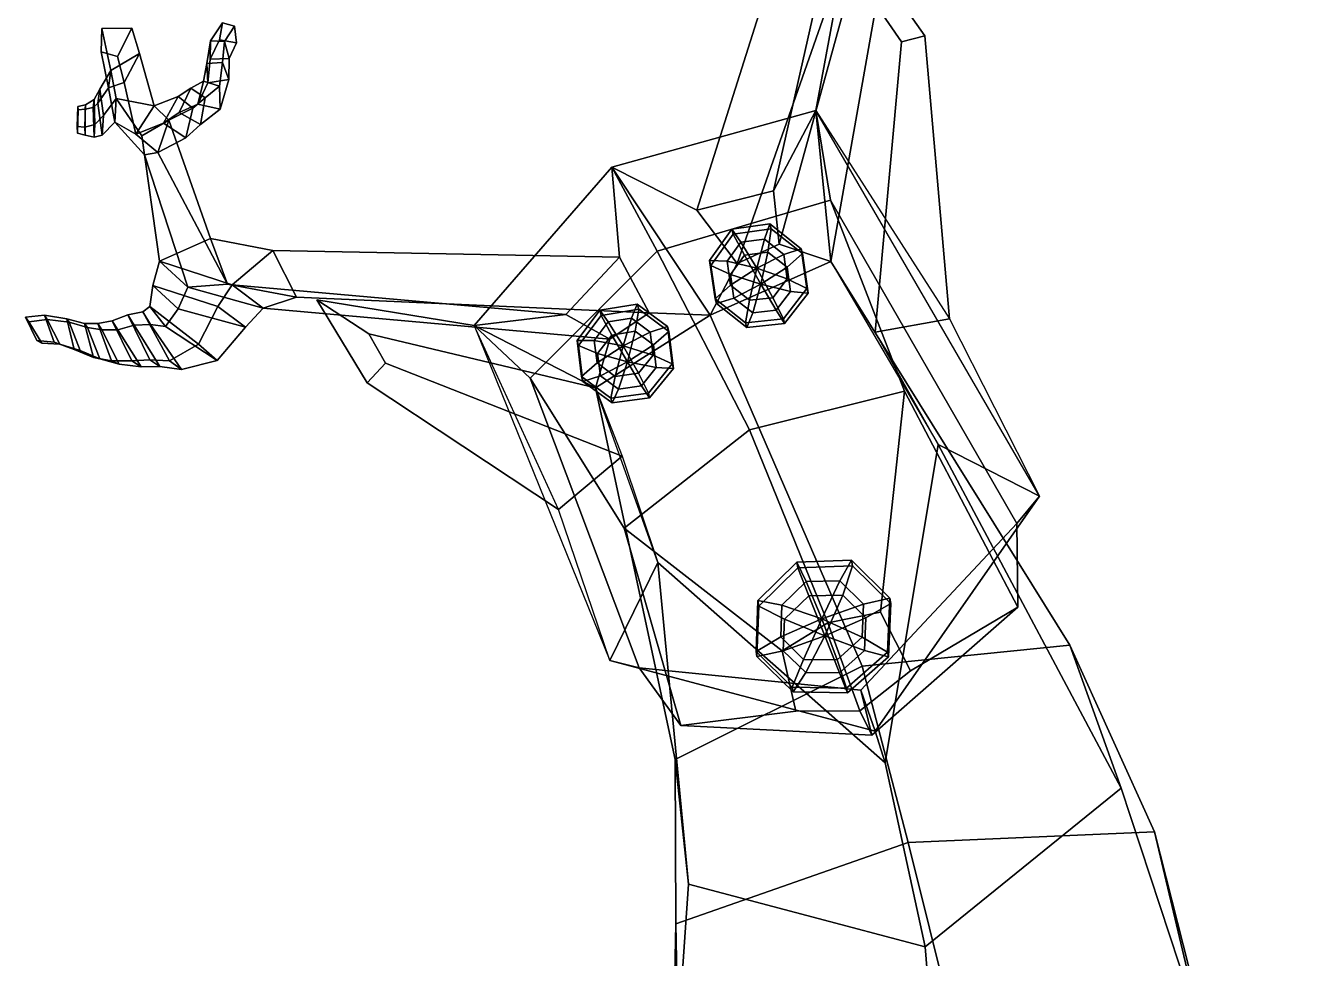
# Model space of a CAD drawing. Extents: x -145 to 84, y -151 to 364.
# Drawn here: x -145.5 to 55.9, y 143.8 to 290.4 of the extents above; entities that cross this region are included whole.
import ezdxf

# ---------------------------------------------------------------- set-up
doc = ezdxf.new("R2010")
doc.units = 0

msp = doc.modelspace()

# ---------------------------------------------------------------- linework, layer by layer
for points in [[(-39.966473, 261.395996, 216.26712), (-27.915178, 264.390961, 216.144867), (-14.912747, 322.040283, 208.136414), (-22.156126, 317.625153, 208.180832)], [(-27.915178, 264.390961, 216.144867), (-27.028913, 256.014587, 207.362335), (-10.936101, 314.39032, 202.078445), (-14.912747, 322.040283, 208.136414)], [(-39.966473, 261.395996, 216.26712), (-22.156126, 317.625153, 208.180832), (-13.828407, 309.544403, 200.1819), (-33.591049, 253.014435, 204.216492)], [(-27.028913, 256.014587, 207.362335), (-33.591049, 253.014435, 204.216492), (-13.828407, 309.544403, 200.1819), (-10.936101, 314.39032, 202.078445)], [(-11.784504, 293.580505, 206.96315), (-18.888695, 253.328079, 204.243912), (-21.243214, 277.062775, 227.635773), (-15.968771, 305.584991, 214.296143)], [(-4.126822, 288.759857, 210.91185), (-15.968771, 305.584991, 214.296143), (-21.243214, 277.062775, 227.635773), (-0.22027, 244.299545, 222.099945)], [(-15.968771, 305.584991, 214.296143), (-4.126822, 288.759857, 210.91185), (-7.767968, 287.828491, 205.850845), (-11.784504, 293.580505, 206.96315)], [(-7.767968, 287.828491, 205.850845), (-11.893986, 242.176712, 202.527786), (-18.888695, 253.328079, 204.243912), (-11.784504, 293.580505, 206.96315)], [(-133.50029, 289.949005, 179.942413), (-128.798782, 289.958862, 180.082626), (-131.018997, 285.515106, 177.887115), (-133.577393, 286.268311, 178.336777)], [(-132.090195, 283.348236, 182.708054), (-127.592163, 286.001526, 181.718918), (-128.798782, 289.958862, 180.082626), (-133.50029, 289.949005, 179.942413)], [(-127.592163, 286.001526, 181.718918), (-130.002182, 281.428894, 179.052704), (-131.018997, 285.515106, 177.887115), (-128.798782, 289.958862, 180.082626)], [(-116.480797, 285.113373, 176.82402), (-116.415298, 287.971222, 179.366837), (-114.517479, 290.801605, 177.989639), (-114.972244, 288.136871, 175.808899)], [(-116.415298, 287.971222, 179.366837), (-114.200264, 287.868958, 179.8479), (-112.620041, 290.308258, 178.557739), (-114.517479, 290.801605, 177.989639)], [(-112.314613, 287.668304, 176.098129), (-114.972244, 288.136871, 175.808899), (-114.517479, 290.801605, 177.989639), (-112.620041, 290.308258, 178.557739)], [(-114.200264, 287.868958, 179.8479), (-113.470078, 285.22937, 176.948471), (-112.314613, 287.668304, 176.098129), (-112.620041, 290.308258, 178.557739)], [(-132.090195, 283.348236, 182.708054), (-133.50029, 289.949005, 179.942413), (-133.577393, 286.268311, 178.336777), (-132.425888, 280.57782, 180.160324)], [(-116.845306, 281.369843, 177.781311), (-117.008118, 284.424103, 180.685074), (-116.415298, 287.971222, 179.366837), (-116.480797, 285.113373, 176.82402)], [(-117.008118, 284.424103, 180.685074), (-114.534241, 284.591522, 181.133987), (-114.200264, 287.868958, 179.8479), (-116.415298, 287.971222, 179.366837)], [(-113.470078, 285.22937, 176.948471), (-116.480797, 285.113373, 176.82402), (-114.972244, 288.136871, 175.808899), (-112.314613, 287.668304, 176.098129)], [(-4.126822, 288.759857, 210.91185), (-0.22027, 244.299545, 222.099945), (-11.893986, 242.176712, 202.527786), (-7.767968, 287.828491, 205.850845)], [(-132.425888, 280.57782, 180.160324), (-133.577393, 286.268311, 178.336777), (-131.018997, 285.515106, 177.887115), (-130.002182, 281.428894, 179.052704)], [(-125.252617, 277.787384, 185.199493), (-127.592163, 286.001526, 181.718918), (-132.090195, 283.348236, 182.708054), (-131.226898, 278.947388, 184.59436)], [(-125.252617, 277.787384, 185.199493), (-128.150909, 273.323883, 181.441971), (-130.002182, 281.428894, 179.052704), (-127.592163, 286.001526, 181.718918)], [(-114.534241, 284.591522, 181.133987), (-113.537224, 281.886719, 177.810379), (-113.470078, 285.22937, 176.948471), (-114.200264, 287.868958, 179.8479)], [(-118.392189, 278.053558, 178.860092), (-117.513092, 281.642456, 181.78096), (-117.008118, 284.424103, 180.685074), (-116.845306, 281.369843, 177.781311)], [(-117.513092, 281.642456, 181.78096), (-115.021828, 280.845459, 182.631485), (-114.534241, 284.591522, 181.133987), (-117.008118, 284.424103, 180.685074)], [(-113.537224, 281.886719, 177.810379), (-116.845306, 281.369843, 177.781311), (-116.480797, 285.113373, 176.82402), (-113.470078, 285.22937, 176.948471)], [(-115.021828, 280.845459, 182.631485), (-114.87294, 277.224304, 179.353455), (-113.537224, 281.886719, 177.810379), (-114.534241, 284.591522, 181.133987)], [(-132.090195, 283.348236, 182.708054), (-132.425888, 280.57782, 180.160324), (-134.104782, 278.196411, 177.382202), (-133.805878, 280.395294, 179.933121)], [(-131.226898, 278.947388, 184.59436), (-132.090195, 283.348236, 182.708054), (-133.805878, 280.395294, 179.933121), (-133.257355, 276.26413, 181.227692)], [(-133.805878, 280.395294, 179.933121), (-134.104782, 278.196411, 177.382202), (-134.879059, 277.491394, 175.584366), (-134.723358, 278.776764, 178.320236)], [(-133.257355, 276.26413, 181.227692), (-133.805878, 280.395294, 179.933121), (-134.723358, 278.776764, 178.320236), (-134.615997, 274.85788, 178.532196)], [(-132.425888, 280.57782, 180.160324), (-131.432358, 275.186127, 181.936722), (-133.461487, 273.187897, 178.484879), (-134.104782, 278.196411, 177.382202)], [(-128.150909, 273.323883, 181.441971), (-131.432358, 275.186127, 181.936722), (-132.425888, 280.57782, 180.160324), (-130.002182, 281.428894, 179.052704)], [(-123.786301, 275.067871, 180.334259), (-121.506485, 279.24527, 183.74144), (-119.504913, 280.567322, 182.715164), (-121.34343, 276.723236, 179.622711)], [(-121.506485, 279.24527, 183.74144), (-119.172195, 277.404083, 185.229462), (-117.237656, 279.034302, 183.973328), (-119.504913, 280.567322, 182.715164)], [(-121.34343, 276.723236, 179.622711), (-119.504913, 280.567322, 182.715164), (-117.513092, 281.642456, 181.78096), (-118.392189, 278.053558, 178.860092)], [(-119.504913, 280.567322, 182.715164), (-117.237656, 279.034302, 183.973328), (-115.021828, 280.845459, 182.631485), (-117.513092, 281.642456, 181.78096)], [(-114.87294, 277.224304, 179.353455), (-118.392189, 278.053558, 178.860092), (-116.845306, 281.369843, 177.781311), (-113.537224, 281.886719, 177.810379)], [(-117.237656, 279.034302, 183.973328), (-117.99041, 274.82254, 180.607559), (-114.87294, 277.224304, 179.353455), (-115.021828, 280.845459, 182.631485)], [(-136.180634, 274.417572, 173.952209), (-136.085312, 277.919495, 174.399033), (-137.256989, 277.648773, 170.443283), (-137.372314, 274.516144, 169.920059)], [(-136.085312, 277.919495, 174.399033), (-136.099838, 277.250061, 171.762238), (-137.241562, 277.140839, 168.04808), (-137.256989, 277.648773, 170.443283)], [(-134.615997, 274.85788, 178.532196), (-134.723358, 278.776764, 178.320236), (-136.085312, 277.919495, 174.399033), (-136.180634, 274.417572, 173.952209)], [(-134.723358, 278.776764, 178.320236), (-134.879059, 277.491394, 175.584366), (-136.099838, 277.250061, 171.762238), (-136.085312, 277.919495, 174.399033)], [(-134.104782, 278.196411, 177.382202), (-133.461487, 273.187897, 178.484879), (-134.709763, 272.844269, 175.429184), (-134.879059, 277.491394, 175.584366)], [(-131.432358, 275.186127, 181.936722), (-131.226898, 278.947388, 184.59436), (-133.257355, 276.26413, 181.227692), (-133.461487, 273.187897, 178.484879)], [(-127.229012, 273.061371, 187.805878), (-131.226898, 278.947388, 184.59436), (-131.432358, 275.186127, 181.936722), (-126.786118, 270.068756, 184.323059)], [(-127.229012, 273.061371, 187.805878), (-122.985901, 275.544159, 186.997635), (-125.252617, 277.787384, 185.199493), (-131.226898, 278.947388, 184.59436)], [(-128.150909, 273.323883, 181.441971), (-125.252617, 277.787384, 185.199493), (-121.506485, 279.24527, 183.74144), (-123.786301, 275.067871, 180.334259)], [(-125.252617, 277.787384, 185.199493), (-122.985901, 275.544159, 186.997635), (-119.172195, 277.404083, 185.229462), (-121.506485, 279.24527, 183.74144)], [(-117.99041, 274.82254, 180.607559), (-121.34343, 276.723236, 179.622711), (-118.392189, 278.053558, 178.860092), (-114.87294, 277.224304, 179.353455)], [(-119.172195, 277.404083, 185.229462), (-120.288185, 272.737732, 181.55896), (-117.99041, 274.82254, 180.607559), (-117.237656, 279.034302, 183.973328)], [(-137.302948, 273.491791, 167.10463), (-137.372314, 274.516144, 169.920059), (-137.256989, 277.648773, 170.443283), (-137.241562, 277.140839, 168.04808)], [(-136.099838, 277.250061, 171.762238), (-136.138275, 273.158234, 170.871185), (-137.302948, 273.491791, 167.10463), (-137.241562, 277.140839, 168.04808)], [(-134.879059, 277.491394, 175.584366), (-134.709763, 272.844269, 175.429184), (-136.138275, 273.158234, 170.871185), (-136.099838, 277.250061, 171.762238)], [(-133.461487, 273.187897, 178.484879), (-133.257355, 276.26413, 181.227692), (-134.615997, 274.85788, 178.532196), (-134.709763, 272.844269, 175.429184)], [(-122.985901, 275.544159, 186.997635), (-124.673393, 270.414459, 183.015289), (-120.288185, 272.737732, 181.55896), (-119.172195, 277.404083, 185.229462)], [(-120.288185, 272.737732, 181.55896), (-123.786301, 275.067871, 180.334259), (-121.34343, 276.723236, 179.622711), (-117.99041, 274.82254, 180.607559)], [(-27.915178, 264.390961, 216.144867), (-39.966473, 261.395996, 216.26712), (-53.324348, 268.144318, 227.907288), (-21.243214, 277.062775, 227.635773)], [(-21.243214, 277.062775, 227.635773), (-53.324348, 268.144318, 227.907288), (-46.201691, 254.954636, 249.354492), (-18.932785, 262.968018, 249.387466)], [(-27.028913, 256.014587, 207.362335), (-27.915178, 264.390961, 216.144867), (-21.243214, 277.062775, 227.635773), (-18.888695, 253.328079, 204.243912)], [(-21.243214, 277.062775, 227.635773), (-18.932785, 262.968018, 249.387466), (10.348775, 212.120285, 241.841263), (13.928952, 216.430206, 218.470718)], [(-136.138275, 273.158234, 170.871185), (-136.180634, 274.417572, 173.952209), (-137.372314, 274.516144, 169.920059), (-137.302948, 273.491791, 167.10463)], [(-134.709763, 272.844269, 175.429184), (-134.615997, 274.85788, 178.532196), (-136.180634, 274.417572, 173.952209), (-136.138275, 273.158234, 170.871185)], [(-126.786118, 270.068756, 184.323059), (-131.432358, 275.186127, 181.936722), (-128.150909, 273.323883, 181.441971), (-124.673393, 270.414459, 183.015289)], [(-124.673393, 270.414459, 183.015289), (-128.150909, 273.323883, 181.441971), (-123.786301, 275.067871, 180.334259), (-120.288185, 272.737732, 181.55896)], [(-124.448082, 253.355133, 195.462845), (-116.434471, 256.900513, 197.401917), (-122.985901, 275.544159, 186.997635), (-127.229012, 273.061371, 187.805878)], [(-113.74382, 249.726563, 191.035446), (-124.673393, 270.414459, 183.015289), (-122.985901, 275.544159, 186.997635), (-116.434471, 256.900513, 197.401917)], [(-119.986404, 249.261139, 191.354126), (-124.448082, 253.355133, 195.462845), (-127.229012, 273.061371, 187.805878), (-126.786118, 270.068756, 184.323059)], [(-119.986404, 249.261139, 191.354126), (-126.786118, 270.068756, 184.323059), (-124.673393, 270.414459, 183.015289), (-113.74382, 249.726563, 191.035446)], [(-60.541859, 244.972534, 214.569489), (-74.981422, 243.252396, 224.75058), (-53.324348, 268.144318, 227.907288), (-52.124081, 253.985794, 215.65274)], [(-74.981422, 243.252396, 224.75058), (-66.170609, 234.947861, 247.121262), (-46.201691, 254.954636, 249.354492), (-53.324348, 268.144318, 227.907288)], [(-33.591049, 253.014435, 204.216492), (-37.861786, 244.8871, 195.948746), (-53.324348, 268.144318, 227.907288), (-39.966473, 261.395996, 216.26712)], [(-47.427418, 245.236496, 203.617737), (-52.124081, 253.985794, 215.65274), (-53.324348, 268.144318, 227.907288), (-37.861786, 244.8871, 195.948746)], [(-46.201691, 254.954636, 249.354492), (-31.676588, 226.826752, 273.946777), (-7.317528, 232.911377, 273.828918), (-18.932785, 262.968018, 249.387466)], [(10.518788, 198.980377, 273.581085), (10.348775, 212.120285, 241.841263), (-18.932785, 262.968018, 249.387466), (-7.317528, 232.911377, 273.828918)], [(-37.749542, 252.685333, 261.990723), (-34.242649, 257.585358, 262.600433), (-34.465565, 258.387543, 257.749023), (-37.966496, 253.477737, 257.13736)], [(-35.210396, 253.335388, 252.961014), (-37.966496, 253.477737, 257.13736), (-34.465565, 258.387543, 257.749023), (-33.029408, 256.359924, 253.333145)], [(-28.273561, 258.418518, 262.46286), (-28.490511, 259.210907, 257.609528), (-34.465565, 258.387543, 257.749023), (-34.242649, 257.585358, 262.600433)], [(-29.334736, 256.837494, 253.245499), (-33.029408, 256.359924, 253.333145), (-34.465565, 258.387543, 257.749023), (-28.490511, 259.210907, 257.609528)], [(-28.780972, 254.786713, 265.956421), (-28.273561, 258.418518, 262.46286), (-34.242649, 257.585358, 262.600433), (-32.466125, 254.293182, 266.040985)], [(-23.548386, 255.30722, 256.797974), (-26.293636, 254.427856, 252.74855), (-29.334736, 256.837494, 253.245499), (-28.490511, 259.210907, 257.609528)], [(-25.762533, 252.415726, 265.466766), (-23.345528, 254.538681, 261.655884), (-28.273561, 258.418518, 262.46286), (-28.780972, 254.786713, 265.956421)], [(-23.345528, 254.538681, 261.655884), (-23.548386, 255.30722, 256.797974), (-28.490511, 259.210907, 257.609528), (-28.273561, 258.418518, 262.46286)], [(-113.025627, 249.6259, 201.011719), (-106.590668, 255.041595, 202.000473), (-116.434471, 256.900513, 197.401917), (-124.448082, 253.355133, 195.462845)], [(-106.590668, 255.041595, 202.000473), (-102.884209, 247.698486, 194.415451), (-113.74382, 249.726563, 191.035446), (-116.434471, 256.900513, 197.401917)], [(-27.028913, 256.014587, 207.362335), (-18.888695, 253.328079, 204.243912), (-37.861786, 244.8871, 195.948746), (-33.591049, 253.014435, 204.216492)], [(-34.656631, 251.284607, 265.671936), (-32.466125, 254.293182, 266.040985), (-34.242649, 257.585358, 262.600433), (-37.749542, 252.685333, 261.990723)], [(-30.532677, 252.236404, 251.054428), (-35.210396, 253.335388, 252.961014), (-33.029408, 256.359924, 253.333145)], [(-30.532677, 252.236404, 251.054428), (-33.029408, 256.359924, 253.333145), (-29.334736, 256.837494, 253.245499)], [(-26.293636, 254.427856, 252.74855), (-30.532677, 252.236404, 251.054428), (-29.334736, 256.837494, 253.245499)], [(-113.025627, 249.6259, 201.011719), (-60.541859, 244.972534, 214.569489), (-52.124081, 253.985794, 215.65274), (-106.590668, 255.041595, 202.000473)], [(-52.124081, 253.985794, 215.65274), (-47.427418, 245.236496, 203.617737), (-102.884209, 247.698486, 194.415451), (-106.590668, 255.041595, 202.000473)], [(-46.201691, 254.954636, 249.354492), (-66.170609, 234.947861, 247.121262), (-51.396156, 211.416794, 272.379456), (-31.676588, 226.826752, 273.946777)], [(-29.8762, 249.749329, 266.775055), (-32.466125, 254.293182, 266.040985), (-34.656631, 251.284607, 265.671936)], [(-29.8762, 249.749329, 266.775055), (-28.780972, 254.786713, 265.956421), (-32.466125, 254.293182, 266.040985)], [(-25.734251, 250.576889, 252.14917), (-30.532677, 252.236404, 251.054428), (-26.293636, 254.427856, 252.74855)], [(-29.8762, 249.749329, 266.775055), (-25.762533, 252.415726, 265.466766), (-28.780972, 254.786713, 265.956421)], [(-22.657131, 249.052887, 255.83136), (-25.734251, 250.576889, 252.14917), (-26.293636, 254.427856, 252.74855), (-23.548386, 255.30722, 256.797974)], [(-22.46792, 248.308456, 260.693665), (-23.345528, 254.538681, 261.655884), (-25.762533, 252.415726, 265.466766), (-25.225374, 248.603729, 264.874573)], [(-22.46792, 248.308456, 260.693665), (-22.657131, 249.052887, 255.83136), (-23.548386, 255.30722, 256.797974), (-23.345528, 254.538681, 261.655884)], [(-113.025627, 249.6259, 201.011719), (-124.448082, 253.355133, 195.462845), (-125.47049, 249.54895, 193.451904), (-115.263756, 246.218185, 198.476074)], [(-124.448082, 253.355133, 195.462845), (-119.986404, 249.261139, 191.354126), (-121.515274, 245.880371, 189.78064), (-125.47049, 249.54895, 193.451904)], [(-36.860489, 246.678436, 261.031494), (-37.749542, 252.685333, 261.990723), (-37.966496, 253.477737, 257.13736), (-37.063351, 247.447006, 256.173615)], [(-37.063351, 247.447006, 256.173615), (-37.966496, 253.477737, 257.13736), (-35.210396, 253.335388, 252.961014), (-34.646339, 249.569931, 252.362686)], [(18.677746, 192.977249, 161.715836), (-13.950394, 189.684677, 156.99942), (-37.861786, 244.8871, 195.948746), (-18.888695, 253.328079, 204.243912)], [(-34.115238, 247.557861, 265.080902), (-34.656631, 251.284607, 265.671936), (-37.749542, 252.685333, 261.990723), (-36.860489, 246.678436, 261.031494)], [(-34.646339, 249.569931, 252.362686), (-35.210396, 253.335388, 252.961014), (-30.532677, 252.236404, 251.054428)], [(-31.670486, 247.20932, 251.887741), (-34.646339, 249.569931, 252.362686), (-30.532677, 252.236404, 251.054428)], [(-27.98048, 247.601379, 251.799042), (-31.670486, 247.20932, 251.887741), (-30.532677, 252.236404, 251.054428)], [(-27.98048, 247.601379, 251.799042), (-30.532677, 252.236404, 251.054428), (-25.734251, 250.576889, 252.14917)], [(-25.225374, 248.603729, 264.874573), (-25.762533, 252.415726, 265.466766), (-29.8762, 249.749329, 266.775055)], [(18.677746, 192.977249, 161.715836), (-18.888695, 253.328079, 204.243912), (-1.995782, 224.526016, 200.141678), (26.736055, 170.513412, 178.114166)], [(-108.147453, 245.983841, 195.625183), (-119.986404, 249.261139, 191.354126), (-113.74382, 249.726563, 191.035446), (-102.884209, 247.698486, 194.415451)], [(-29.8762, 249.749329, 266.775055), (-34.656631, 251.284607, 265.671936), (-34.115238, 247.557861, 265.080902)], [(-31.161608, 245.236191, 264.613129), (-29.8762, 249.749329, 266.775055), (-34.115238, 247.557861, 265.080902)], [(-27.48068, 245.64444, 264.527405), (-29.8762, 249.749329, 266.775055), (-31.161608, 245.236191, 264.613129)], [(-27.48068, 245.64444, 264.527405), (-25.225374, 248.603729, 264.874573), (-29.8762, 249.749329, 266.775055)], [(-26.328522, 244.271637, 255.277176), (-27.98048, 247.601379, 251.799042), (-25.734251, 250.576889, 252.14917), (-22.657131, 249.052887, 255.83136)], [(-115.263756, 246.218185, 198.476074), (-125.47049, 249.54895, 193.451904), (-125.974327, 246.218216, 192.131317), (-118.307167, 240.296326, 195.190765)], [(-125.47049, 249.54895, 193.451904), (-121.515274, 245.880371, 189.78064), (-123.473473, 243.077484, 187.800568), (-125.974327, 246.218216, 192.131317)], [(-119.986404, 249.261139, 191.354126), (-108.147453, 245.983841, 195.625183), (-110.922859, 242.97493, 193.651337), (-121.515274, 245.880371, 189.78064)], [(-108.147453, 245.983841, 195.625183), (-113.025627, 249.6259, 201.011719), (-115.263756, 246.218185, 198.476074), (-110.922859, 242.97493, 193.651337)], [(-60.541859, 244.972534, 214.569489), (-113.025627, 249.6259, 201.011719), (-108.147453, 245.983841, 195.625183), (-53.615459, 241.084915, 206.214127)], [(-53.615459, 241.084915, 206.214127), (-108.147453, 245.983841, 195.625183), (-102.884209, 247.698486, 194.415451), (-47.427418, 245.236496, 203.617737)], [(-32.291695, 243.67189, 255.419586), (-37.063351, 247.447006, 256.173615), (-34.646339, 249.569931, 252.362686), (-31.670486, 247.20932, 251.887741)], [(-26.144835, 243.537277, 260.141296), (-22.46792, 248.308456, 260.693665), (-25.225374, 248.603729, 264.874573), (-27.48068, 245.64444, 264.527405)], [(-26.144835, 243.537277, 260.141296), (-26.328522, 244.271637, 255.277176), (-22.657131, 249.052887, 255.83136), (-22.46792, 248.308456, 260.693665)], [(-118.307167, 240.296326, 195.190765), (-125.974327, 246.218216, 192.131317), (-127.045525, 245.385742, 190.379379), (-122.838081, 237.68898, 190.393951)], [(-125.974327, 246.218216, 192.131317), (-123.473473, 243.077484, 187.800568), (-125.845436, 243.414276, 185.406265), (-127.045525, 245.385742, 190.379379)], [(-121.515274, 245.880371, 189.78064), (-110.922859, 242.97493, 193.651337), (-115.33873, 237.725708, 189.982803), (-123.473473, 243.077484, 187.800568)], [(-110.922859, 242.97493, 193.651337), (-115.263756, 246.218185, 198.476074), (-118.307167, 240.296326, 195.190765), (-115.33873, 237.725708, 189.982803)], [(-99.685005, 247.278076, 208.845596), (-91.499054, 241.927841, 202.4366), (-88.905983, 237.300537, 201.579025), (-91.797417, 234.26059, 206.311707)], [(-91.499054, 241.927841, 202.4366), (-99.685005, 247.278076, 208.845596), (-74.981422, 243.252396, 224.75058), (-55.891388, 233.459366, 202.777924)], [(-91.797417, 234.26059, 206.311707), (-61.701138, 214.311539, 220.077301), (-74.981422, 243.252396, 224.75058), (-99.685005, 247.278076, 208.845596)], [(-49.093143, 245.822205, 261.425476), (-49.310097, 246.614594, 256.572174), (-55.210247, 245.633087, 256.683167), (-54.987331, 244.830887, 261.534607)], [(-50.222569, 244.38765, 252.234146), (-53.87159, 243.811844, 252.304413), (-55.210247, 245.633087, 256.683167), (-49.310097, 246.614594, 256.572174)], [(-49.668804, 242.336853, 264.945038), (-49.093143, 245.822205, 261.425476), (-54.987331, 244.830887, 261.534607), (-53.308308, 241.745132, 265.012238)], [(-44.544941, 243.095749, 255.827988), (-47.290188, 242.216339, 251.77858), (-50.222569, 244.38765, 252.234146), (-49.310097, 246.614594, 256.572174)], [(-46.759087, 240.204269, 264.496826), (-44.342079, 242.327164, 260.685883), (-49.093143, 245.822205, 261.425476), (-49.668804, 242.336853, 264.945038)], [(-44.342079, 242.327164, 260.685883), (-44.544941, 243.095749, 255.827988), (-49.310097, 246.614594, 256.572174), (-49.093143, 245.822205, 261.425476)], [(-32.102482, 242.92746, 260.28186), (-36.860489, 246.678436, 261.031494), (-37.063351, 247.447006, 256.173615), (-32.291695, 243.67189, 255.419586)], [(-32.102482, 242.92746, 260.28186), (-31.161608, 245.236191, 264.613129), (-34.115238, 247.557861, 265.080902), (-36.860489, 246.678436, 261.031494)], [(-26.328522, 244.271637, 255.277176), (-32.291695, 243.67189, 255.419586), (-31.670486, 247.20932, 251.887741), (-27.98048, 247.601379, 251.799042)], [(-140.975098, 240.624619, 170.868942), (-142.533279, 244.859924, 171.66243), (-145.477554, 244.555664, 168.292389), (-143.734573, 240.8685, 167.925903)], [(-142.533279, 244.859924, 171.66243), (-142.077805, 244.189651, 168.834091), (-144.991684, 243.820801, 165.822708), (-145.477554, 244.555664, 168.292389)], [(-143.734573, 240.8685, 167.925903), (-145.477554, 244.555664, 168.292389), (-144.991684, 243.820801, 165.822708), (-142.907501, 240.466812, 165.205292)], [(-142.077805, 244.189651, 168.834091), (-140.113464, 240.316193, 167.786758), (-142.907501, 240.466812, 165.205292), (-144.991684, 243.820801, 165.822708)], [(-137.819626, 239.482803, 174.230698), (-139.016434, 244.284958, 175.630875), (-142.533279, 244.859924, 171.66243), (-140.975098, 240.624619, 170.868942)], [(-139.016434, 244.284958, 175.630875), (-138.60556, 243.756989, 172.398041), (-142.077805, 244.189651, 168.834091), (-142.533279, 244.859924, 171.66243)], [(-138.60556, 243.756989, 172.398041), (-136.920242, 239.338699, 170.74736), (-140.113464, 240.316193, 167.786758), (-142.077805, 244.189651, 168.834091)], [(-134.801285, 238.233902, 177.471375), (-136.210693, 243.580536, 178.898575), (-139.016434, 244.284958, 175.630875), (-137.819626, 239.482803, 174.230698)], [(-136.210693, 243.580536, 178.898575), (-135.738342, 242.927002, 175.325134), (-138.60556, 243.756989, 172.398041), (-139.016434, 244.284958, 175.630875)], [(-135.738342, 242.927002, 175.325134), (-133.793335, 238.002502, 173.611954), (-136.920242, 239.338699, 170.74736), (-138.60556, 243.756989, 172.398041)], [(-128.768585, 237.684067, 183.971497), (-131.86734, 243.990814, 184.283478), (-134.131729, 243.563278, 181.468414), (-131.962234, 237.704544, 180.535187)], [(-131.86734, 243.990814, 184.283478), (-130.98793, 242.5504, 180.170471), (-133.489975, 242.543594, 177.616089), (-134.131729, 243.563278, 181.468414)], [(-125.951622, 237.866028, 187.01889), (-129.398163, 244.917572, 187.369247), (-131.86734, 243.990814, 184.283478), (-128.768585, 237.684067, 183.971497)], [(-129.398163, 244.917572, 187.369247), (-128.415497, 243.299927, 182.79657), (-130.98793, 242.5504, 180.170471), (-131.86734, 243.990814, 184.283478)], [(-122.838081, 237.68898, 190.393951), (-127.045525, 245.385742, 190.379379), (-129.398163, 244.917572, 187.369247), (-125.951622, 237.866028, 187.01889)], [(-127.045525, 245.385742, 190.379379), (-125.845436, 243.414276, 185.406265), (-128.415497, 243.299927, 182.79657), (-129.398163, 244.917572, 187.369247)], [(-53.615459, 241.084915, 206.214127), (-55.891388, 233.459366, 202.777924), (-74.981422, 243.252396, 224.75058), (-60.541859, 244.972534, 214.569489)], [(-58.569126, 240.08902, 260.953369), (-54.987331, 244.830887, 261.534607), (-55.210247, 245.633087, 256.683167), (-58.786079, 240.881409, 256.100006)], [(-56.098228, 240.88559, 251.949661), (-58.786079, 240.881409, 256.100006), (-55.210247, 245.633087, 256.683167), (-53.87159, 243.811844, 252.304413)], [(-55.54446, 238.834778, 264.660583), (-53.308308, 241.745132, 265.012238), (-54.987331, 244.830887, 261.534607), (-58.569126, 240.08902, 260.953369)], [(-51.529232, 240.024872, 250.084473), (-56.098228, 240.88559, 251.949661), (-53.87159, 243.811844, 252.304413)], [(-53.615459, 241.084915, 206.214127), (-47.427418, 245.236496, 203.617737), (-37.861786, 244.8871, 195.948746), (-55.891388, 233.459366, 202.777924)], [(-43.370121, 175.01239, 160.982025), (-55.891388, 233.459366, 202.777924), (-37.861786, 244.8871, 195.948746), (-13.950394, 189.684677, 156.99942)], [(-51.529232, 240.024872, 250.084473), (-53.87159, 243.811844, 252.304413), (-50.222569, 244.38765, 252.234146)], [(-47.290188, 242.216339, 251.77858), (-51.529232, 240.024872, 250.084473), (-50.222569, 244.38765, 252.234146)], [(-26.144835, 243.537277, 260.141296), (-32.102482, 242.92746, 260.28186), (-32.291695, 243.67189, 255.419586), (-26.328522, 244.271637, 255.277176)], [(-26.144835, 243.537277, 260.141296), (-27.48068, 245.64444, 264.527405), (-31.161608, 245.236191, 264.613129), (-32.102482, 242.92746, 260.28186)], [(-0.22027, 244.299545, 222.099945), (13.928952, 216.430206, 218.470718), (-1.995782, 224.526016, 200.141678), (-11.893986, 242.176712, 202.527786)], [(-131.962234, 237.704544, 180.535187), (-134.131729, 243.563278, 181.468414), (-136.210693, 243.580536, 178.898575), (-134.801285, 238.233902, 177.471375)], [(-134.131729, 243.563278, 181.468414), (-133.489975, 242.543594, 177.616089), (-135.738342, 242.927002, 175.325134), (-136.210693, 243.580536, 178.898575)], [(-133.489975, 242.543594, 177.616089), (-130.771866, 237.15976, 176.325272), (-133.793335, 238.002502, 173.611954), (-135.738342, 242.927002, 175.325134)], [(-130.98793, 242.5504, 180.170471), (-127.335381, 236.768799, 179.414413), (-130.771866, 237.15976, 176.325272), (-133.489975, 242.543594, 177.616089)], [(-128.415497, 243.299927, 182.79657), (-124.357674, 236.823776, 181.953888), (-127.335381, 236.768799, 179.414413), (-130.98793, 242.5504, 180.170471)], [(-125.845436, 243.414276, 185.406265), (-120.994576, 236.344177, 184.847488), (-124.357674, 236.823776, 181.953888), (-128.415497, 243.299927, 182.79657)], [(-123.473473, 243.077484, 187.800568), (-115.33873, 237.725708, 189.982803), (-120.994576, 236.344177, 184.847488), (-125.845436, 243.414276, 185.406265)], [(-88.905983, 237.300537, 201.579025), (-91.499054, 241.927841, 202.4366), (-55.891388, 233.459366, 202.777924), (-51.682243, 222.687881, 201.208115)], [(-74.981422, 243.252396, 224.75058), (-53.613777, 190.60762, 217.089401), (-49.014709, 189.456802, 240.630585), (-66.170609, 234.947861, 247.121262)], [(-50.872753, 237.537796, 265.805084), (-53.308308, 241.745132, 265.012238), (-55.54446, 238.834778, 264.660583)], [(-50.872753, 237.537796, 265.805084), (-49.668804, 242.336853, 264.945038), (-53.308308, 241.745132, 265.012238)], [(-46.837418, 238.605316, 251.219772), (-51.529232, 240.024872, 250.084473), (-47.290188, 242.216339, 251.77858)], [(-50.872753, 237.537796, 265.805084), (-46.759087, 240.204269, 264.496826), (-49.668804, 242.336853, 264.945038)], [(-43.82513, 237.230347, 254.926651), (-46.837418, 238.605316, 251.219772), (-47.290188, 242.216339, 251.77858), (-44.544941, 243.095749, 255.827988)], [(-43.635918, 236.485916, 259.78894), (-44.342079, 242.327164, 260.685883), (-46.759087, 240.204269, 264.496826), (-46.328537, 236.632126, 263.945221)], [(-43.635918, 236.485916, 259.78894), (-43.82513, 237.230347, 254.926651), (-44.544941, 243.095749, 255.827988), (-44.342079, 242.327164, 260.685883)], [(-140.113464, 240.316193, 167.786758), (-140.975098, 240.624619, 170.868942), (-143.734573, 240.8685, 167.925903), (-142.907501, 240.466812, 165.205292)], [(-136.920242, 239.338699, 170.74736), (-137.819626, 239.482803, 174.230698), (-140.975098, 240.624619, 170.868942), (-140.113464, 240.316193, 167.786758)], [(-115.33873, 237.725708, 189.982803), (-118.307167, 240.296326, 195.190765), (-122.838081, 237.68898, 190.393951), (-120.994576, 236.344177, 184.847488)], [(-58.059902, 235.235474, 255.203644), (-58.786079, 240.881409, 256.100006), (-56.098228, 240.88559, 251.949661), (-55.642895, 237.358429, 251.392715)], [(-57.857044, 234.466934, 260.061554), (-58.569126, 240.08902, 260.953369), (-58.786079, 240.881409, 256.100006), (-58.059902, 235.235474, 255.203644)], [(-55.111794, 235.346329, 264.110962), (-55.54446, 238.834778, 264.660583), (-58.569126, 240.08902, 260.953369), (-57.857044, 234.466934, 260.061554)], [(-55.642895, 237.358429, 251.392715), (-56.098228, 240.88559, 251.949661), (-51.529232, 240.024872, 250.084473)], [(-52.773651, 235.237747, 250.958344), (-55.642895, 237.358429, 251.392715), (-51.529232, 240.024872, 250.084473)], [(-49.12719, 235.729645, 250.886215), (-52.773651, 235.237747, 250.958344), (-51.529232, 240.024872, 250.084473)], [(-49.12719, 235.729645, 250.886215), (-51.529232, 240.024872, 250.084473), (-46.837418, 238.605316, 251.219772)], [(-46.328537, 236.632126, 263.945221), (-46.759087, 240.204269, 264.496826), (-50.872753, 237.537796, 265.805084)], [(-133.793335, 238.002502, 173.611954), (-134.801285, 238.233902, 177.471375), (-137.819626, 239.482803, 174.230698), (-136.920242, 239.338699, 170.74736)], [(-130.771866, 237.15976, 176.325272), (-131.962234, 237.704544, 180.535187), (-134.801285, 238.233902, 177.471375), (-133.793335, 238.002502, 173.611954)], [(-127.335381, 236.768799, 179.414413), (-128.768585, 237.684067, 183.971497), (-131.962234, 237.704544, 180.535187), (-130.771866, 237.15976, 176.325272)], [(-124.357674, 236.823776, 181.953888), (-125.951622, 237.866028, 187.01889), (-128.768585, 237.684067, 183.971497), (-127.335381, 236.768799, 179.414413)], [(-120.994576, 236.344177, 184.847488), (-122.838081, 237.68898, 190.393951), (-125.951622, 237.866028, 187.01889), (-124.357674, 236.823776, 181.953888)], [(-50.872753, 237.537796, 265.805084), (-55.54446, 238.834778, 264.660583), (-55.111794, 235.346329, 264.110962)], [(-47.565907, 232.61145, 254.39888), (-49.12719, 235.729645, 250.886215), (-46.837418, 238.605316, 251.219772), (-43.82513, 237.230347, 254.926651)], [(-91.797417, 234.26059, 206.311707), (-88.905983, 237.300537, 201.579025), (-51.682243, 222.687881, 201.208115), (-61.701138, 214.311539, 220.077301)], [(-53.459694, 231.84935, 254.514877), (-58.059902, 235.235474, 255.203644), (-55.642895, 237.358429, 251.392715), (-52.773651, 235.237747, 250.958344)], [(-52.264774, 233.264587, 263.683746), (-50.872753, 237.537796, 265.805084), (-55.111794, 235.346329, 264.110962)], [(-47.565907, 232.61145, 254.39888), (-53.459694, 231.84935, 254.514877), (-52.773651, 235.237747, 250.958344), (-49.12719, 235.729645, 250.886215)], [(-48.627392, 233.772675, 263.614563), (-50.872753, 237.537796, 265.805084), (-52.264774, 233.264587, 263.683746)], [(-48.627392, 233.772675, 263.614563), (-46.328537, 236.632126, 263.945221), (-50.872753, 237.537796, 265.805084)], [(-47.382225, 231.877075, 259.26297), (-43.635918, 236.485916, 259.78894), (-46.328537, 236.632126, 263.945221), (-48.627392, 233.772675, 263.614563)], [(-47.382225, 231.877075, 259.26297), (-47.565907, 232.61145, 254.39888), (-43.82513, 237.230347, 254.926651), (-43.635918, 236.485916, 259.78894)], [(-42.467194, 180.381882, 272.664948), (-51.396156, 211.416794, 272.379456), (-66.170609, 234.947861, 247.121262), (-49.014709, 189.456802, 240.630585)], [(-53.270481, 231.10495, 259.377197), (-57.857044, 234.466934, 260.061554), (-58.059902, 235.235474, 255.203644), (-53.459694, 231.84935, 254.514877)], [(-53.270481, 231.10495, 259.377197), (-52.264774, 233.264587, 263.683746), (-55.111794, 235.346329, 264.110962), (-57.857044, 234.466934, 260.061554)], [(-47.382225, 231.877075, 259.26297), (-48.627392, 233.772675, 263.614563), (-52.264774, 233.264587, 263.683746), (-53.270481, 231.10495, 259.377197)], [(-43.370121, 175.01239, 160.982025), (-41.239841, 155.429443, 177.639755), (-46.087101, 206.015228, 199.058548), (-55.891388, 233.459366, 202.777924)], [(-47.382225, 231.877075, 259.26297), (-53.270481, 231.10495, 259.377197), (-53.459694, 231.84935, 254.514877), (-47.565907, 232.61145, 254.39888)], [(-11.10323, 198.171814, 313.223267), (-7.317528, 232.911377, 273.828918), (-31.676588, 226.826752, 273.946777), (-19.350977, 196.526047, 313.364532)], [(-6.365511, 188.984528, 312.318848), (10.518788, 198.980377, 273.581085), (-7.317528, 232.911377, 273.828918), (-11.10323, 198.171814, 313.223267)], [(-26.516399, 192.135452, 312.892822), (-19.350977, 196.526047, 313.364532), (-31.676588, 226.826752, 273.946777), (-51.396156, 211.416794, 272.379456)], [(-11.903438, 179.48645, 219.638641), (-10.329313, 174.50119, 203.606079), (-1.995782, 224.526016, 200.141678), (13.928952, 216.430206, 218.470718)], [(26.736055, 170.513412, 178.114166), (-1.995782, 224.526016, 200.141678), (-10.329313, 174.50119, 203.606079), (-4.071657, 145.576843, 198.674362)], [(-61.701138, 214.311539, 220.077301), (-51.682243, 222.687881, 201.208115), (-46.087101, 206.015228, 199.058548), (-53.613777, 190.60762, 217.089401)], [(13.928952, 216.430206, 218.470718), (10.348775, 212.120285, 241.841263), (-14.154255, 185.950317, 239.661957), (-11.903438, 179.48645, 219.638641)], [(-14.154255, 185.950317, 239.661957), (10.348775, 212.120285, 241.841263), (10.518788, 198.980377, 273.581085), (-12.442717, 178.830887, 272.408447)], [(-24.378248, 182.651657, 312.006378), (-26.516399, 192.135452, 312.892822), (-51.396156, 211.416794, 272.379456), (-42.467194, 180.381882, 272.664948)], [(-11.903438, 179.48645, 219.638641), (-53.613777, 190.60762, 217.089401), (-46.087101, 206.015228, 199.058548), (-10.329313, 174.50119, 203.606079)], [(-41.239841, 155.429443, 177.639755), (-4.071657, 145.576843, 198.674362), (-10.329313, 174.50119, 203.606079), (-46.087101, 206.015228, 199.058548)], [(-30.199497, 199.142441, 321.623016), (-24.062323, 205.149429, 322.182739), (-24.245567, 206.050308, 315.013916), (-30.373022, 200.020538, 314.45108)], [(-26.589426, 199.313583, 308.388062), (-30.373022, 200.020538, 314.45108), (-24.245567, 206.050308, 315.013916), (-22.769384, 203.012024, 308.724976)], [(-15.459172, 205.465347, 322.000671), (-15.632694, 206.343414, 314.828705), (-24.245567, 206.050308, 315.013916), (-24.062323, 205.149429, 322.182739)], [(-17.448551, 203.12558, 308.60968), (-22.769384, 203.012024, 308.724976), (-24.245567, 206.050308, 315.013916), (-15.632694, 206.343414, 314.828705)], [(-17.017145, 200.881866, 327.393585), (-15.459172, 205.465347, 322.000671), (-24.062323, 205.149429, 322.182739), (-22.322704, 200.731293, 327.503937)], [(-9.6233, 200.391403, 314.008942), (-13.761386, 199.459122, 308.112), (-17.448551, 203.12558, 308.60968), (-15.632694, 206.343414, 314.828705)], [(-13.3658, 197.305313, 326.907471), (-9.472198, 199.56871, 321.188141), (-15.459172, 205.465347, 322.000671), (-17.017145, 200.881866, 327.393585)], [(-9.472198, 199.56871, 321.188141), (-9.6233, 200.391403, 314.008942), (-15.632694, 206.343414, 314.828705), (-15.459172, 205.465347, 322.000671)], [(-26.15802, 197.069855, 327.171967), (-22.322704, 200.731293, 327.503937), (-24.062323, 205.149429, 322.182739), (-30.199497, 199.142441, 321.623016)], [(-20.305849, 197.127975, 305.749786), (-26.589426, 199.313583, 308.388062), (-22.769384, 203.012024, 308.724976)], [(-20.305849, 197.127975, 305.749786), (-22.769384, 203.012024, 308.724976), (-17.448551, 203.12558, 308.60968)], [(-13.761386, 199.459122, 308.112), (-20.305849, 197.127975, 305.749786), (-17.448551, 203.12558, 308.60968)], [(-30.499426, 191.20224, 320.723145), (-30.199497, 199.142441, 321.623016), (-30.373022, 200.020538, 314.45108), (-30.650524, 192.024933, 313.543915)], [(-30.650524, 192.024933, 313.543915), (-30.373022, 200.020538, 314.45108), (-26.589426, 199.313583, 308.388062), (-26.756926, 194.28833, 307.824585)], [(-19.816874, 194.465698, 328.9823), (-22.322704, 200.731293, 327.503937), (-26.15802, 197.069855, 327.171967)], [(-19.816874, 194.465698, 328.9823), (-17.017145, 200.881866, 327.393585), (-22.322704, 200.731293, 327.503937)], [(-13.955227, 194.252518, 307.552246), (-20.305849, 197.127975, 305.749786), (-13.761386, 199.459122, 308.112)], [(-19.816874, 194.465698, 328.9823), (-13.3658, 197.305313, 326.907471), (-17.017145, 200.881866, 327.393585)], [(-9.968523, 191.92128, 313.111176), (-13.955227, 194.252518, 307.552246), (-13.761386, 199.459122, 308.112), (-9.6233, 200.391403, 314.008942)], [(-9.838347, 191.154617, 320.297119), (-9.472198, 199.56871, 321.188141), (-13.3658, 197.305313, 326.907471), (-13.593963, 192.189148, 326.358795)], [(-9.838347, 191.154617, 320.297119), (-9.968523, 191.92128, 313.111176), (-9.6233, 200.391403, 314.008942), (-9.472198, 199.56871, 321.188141)], [(-26.36134, 192.134537, 326.620056), (-26.15802, 197.069855, 327.171967), (-30.199497, 199.142441, 321.623016), (-30.499426, 191.20224, 320.723145)], [(-26.756926, 194.28833, 307.824585), (-26.589426, 199.313583, 308.388062), (-20.305849, 197.127975, 305.749786)], [(-14.306556, 182.684341, 312.198334), (-6.365511, 188.984528, 312.318848), (-11.10323, 198.171814, 313.223267), (-19.350977, 196.526047, 313.364532)], [(-14.306556, 182.684341, 312.198334), (-12.442717, 178.830887, 272.408447), (10.518788, 198.980377, 273.581085), (-6.365511, 188.984528, 312.318848)], [(-23.190756, 190.753021, 307.366638), (-26.756926, 194.28833, 307.824585), (-20.305849, 197.127975, 305.749786)], [(-14.306556, 182.684341, 312.198334), (-19.350977, 196.526047, 313.364532), (-26.516399, 192.135452, 312.892822), (-24.378248, 182.651657, 312.006378)], [(-19.816874, 194.465698, 328.9823), (-26.15802, 197.069855, 327.171967), (-26.36134, 192.134537, 326.620056)], [(-17.896221, 190.685074, 307.255066), (-23.190756, 190.753021, 307.366638), (-20.305849, 197.127975, 305.749786)], [(-17.896221, 190.685074, 307.255066), (-20.305849, 197.127975, 305.749786), (-13.955227, 194.252518, 307.552246)], [(-13.593963, 192.189148, 326.358795), (-13.3658, 197.305313, 326.907471), (-19.816874, 194.465698, 328.9823)], [(-24.956636, 186.416565, 312.82785), (-30.650524, 192.024933, 313.543915), (-26.756926, 194.28833, 307.824585), (-23.190756, 190.753021, 307.366638)], [(-22.829489, 188.689651, 326.173218), (-19.816874, 194.465698, 328.9823), (-26.36134, 192.134537, 326.620056)], [(-17.548731, 188.659363, 326.066071), (-19.816874, 194.465698, 328.9823), (-22.829489, 188.689651, 326.173218)], [(-17.548731, 188.659363, 326.066071), (-13.593963, 192.189148, 326.358795), (-19.816874, 194.465698, 328.9823)], [(-16.411411, 186.235046, 312.651978), (-17.896221, 190.685074, 307.255066), (-13.955227, 194.252518, 307.552246), (-9.968523, 191.92128, 313.111176)], [(-24.82646, 185.649872, 320.013824), (-30.499426, 191.20224, 320.723145), (-30.650524, 192.024933, 313.543915), (-24.956636, 186.416565, 312.82785)], [(-24.82646, 185.649872, 320.013824), (-22.829489, 188.689651, 326.173218), (-26.36134, 192.134537, 326.620056), (-30.499426, 191.20224, 320.723145)], [(-16.289457, 185.49176, 319.840546), (-9.838347, 191.154617, 320.297119), (-13.593963, 192.189148, 326.358795), (-17.548731, 188.659363, 326.066071)], [(-16.289457, 185.49176, 319.840546), (-16.411411, 186.235046, 312.651978), (-9.968523, 191.92128, 313.111176), (-9.838347, 191.154617, 320.297119)], [(-6.710992, 161.998596, 139.868561), (-13.950394, 189.684677, 156.99942), (18.677746, 192.977249, 161.715836), (31.983683, 163.638596, 144.448975)], [(31.983683, 163.638596, 144.448975), (18.677746, 192.977249, 161.715836), (26.736055, 170.513412, 178.114166), (41.938713, 124.430336, 163.41153)], [(-53.613777, 190.60762, 217.089401), (-11.903438, 179.48645, 219.638641), (-14.154255, 185.950317, 239.661957), (-49.014709, 189.456802, 240.630585)], [(-14.154255, 185.950317, 239.661957), (-12.442717, 178.830887, 272.408447), (-42.467194, 180.381882, 272.664948), (-49.014709, 189.456802, 240.630585)], [(-6.710992, 161.998596, 139.868561), (-43.265484, 149.181793, 144.054657), (-43.370121, 175.01239, 160.982025), (-13.950394, 189.684677, 156.99942)], [(-16.411411, 186.235046, 312.651978), (-24.956636, 186.416565, 312.82785), (-23.190756, 190.753021, 307.366638), (-17.896221, 190.685074, 307.255066)], [(-16.289457, 185.49176, 319.840546), (-17.548731, 188.659363, 326.066071), (-22.829489, 188.689651, 326.173218), (-24.82646, 185.649872, 320.013824)], [(-16.289457, 185.49176, 319.840546), (-24.82646, 185.649872, 320.013824), (-24.956636, 186.416565, 312.82785), (-16.411411, 186.235046, 312.651978)], [(-14.306556, 182.684341, 312.198334), (-24.378248, 182.651657, 312.006378), (-42.467194, 180.381882, 272.664948), (-12.442717, 178.830887, 272.408447)], [(-43.887627, 117.56395, 163.333221), (-41.239841, 155.429443, 177.639755), (-43.370121, 175.01239, 160.982025), (-43.265484, 149.181793, 144.054657)], [(41.938713, 124.430336, 163.41153), (26.736055, 170.513412, 178.114166), (-4.071657, 145.576843, 198.674362), (0, 95.945351, 195.626801)], [(42.662369, 118.697678, 125.267349), (0, 135.04892, 126.906677), (-6.710992, 161.998596, 139.868561), (31.983683, 163.638596, 144.448975)], [(55.876648, 58.26672, 144.184464), (42.662369, 118.697678, 125.267349), (31.983683, 163.638596, 144.448975), (41.938713, 124.430336, 163.41153)], [(-42.662369, 118.697678, 125.267349), (-43.265484, 149.181793, 144.054657), (-6.710992, 161.998596, 139.868561), (0, 135.04892, 126.906677)], [(-43.887627, 117.56395, 163.333221), (0, 95.945351, 195.626801), (-4.071657, 145.576843, 198.674362), (-41.239841, 155.429443, 177.639755)], [(-55.876648, 58.26672, 144.184464), (-43.887627, 117.56395, 163.333221), (-43.265484, 149.181793, 144.054657), (-42.662369, 118.697678, 125.267349)]]:
    msp.add_3dface(points)

doc.saveas('drawing.dxf')
